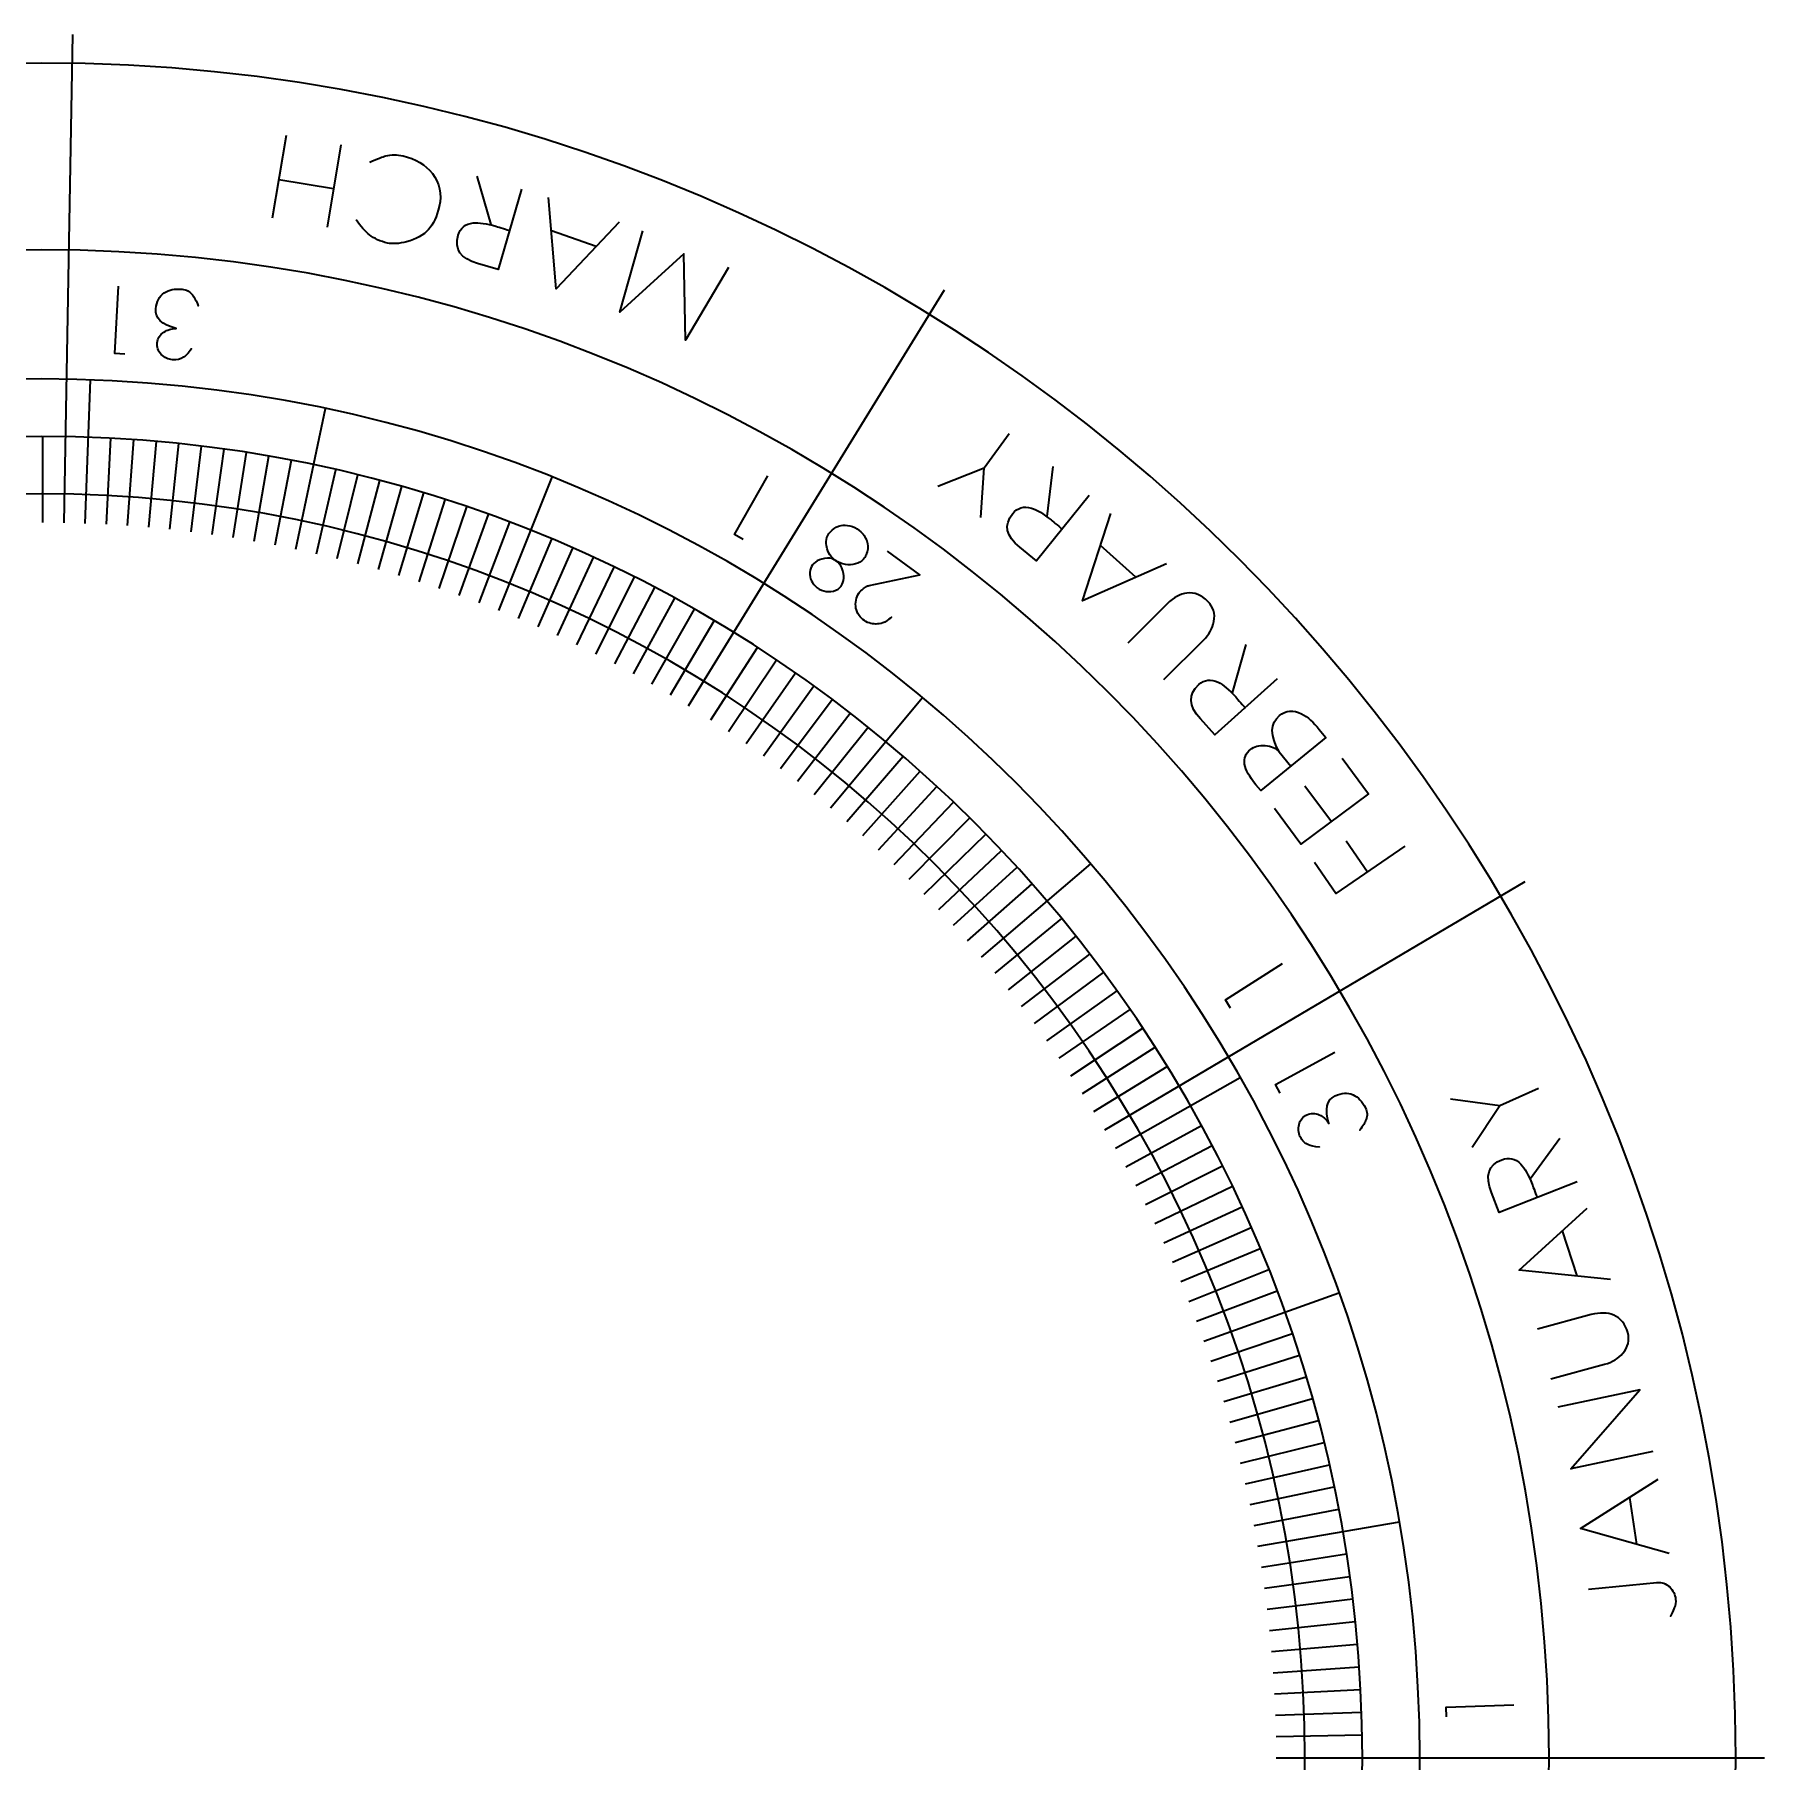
# Model space of a CAD drawing. Header units: inches. Extents: x 1 to 7, y 1 to 7.
# Drawn here: x 3.988 to 7, y 3.994 to 6.999 of the extents above; entities that cross this region are included whole.
import ezdxf

# ---------------------------------------------------------------- set-up
doc = ezdxf.new("R2010")
doc.units = ezdxf.units.IN
doc.header["$MEASUREMENT"] = 0
doc.layers.add('Layer 1', color=7, linetype='Continuous')

# ---------------------------------------------------------------- blocks, each defined once
blk = doc.blocks.new('block 4')
at = {"layer": 'Layer 1', "color": 1, "lineweight": 35, "true_color": 0xff0000}
blk.add_lwpolyline([(6.4465, 4.0709), (6.4459, 4.0881), (6.5635, 4.0922)], dxfattribs=at)
blk = doc.blocks.new('block 3')
at = {"layer": 'Layer 1'}
blk.add_blockref('block 4', (0, 0), dxfattribs=at)
blk = doc.blocks.new('block 6')
at = {"layer": 'Layer 1', "color": 1, "lineweight": 35, "true_color": 0xff0000}
blk.add_lwpolyline([(6.157, 5.1567), (6.1487, 5.1718), (6.2521, 5.2281)], dxfattribs=at)
blk = doc.blocks.new('block 5')
at = {"layer": 'Layer 1'}
blk.add_blockref('block 6', (0, 0), dxfattribs=at)
blk = doc.blocks.new('block 8')
at = {"layer": 'Layer 1', "color": 1, "lineweight": 35, "true_color": 0xff0000}
blk.add_open_spline([(6.2255, 5.0627), (6.2255, 5.0627), (6.2255, 5.0627), (6.2255, 5.0627), (6.2162, 5.0637), (6.2097, 5.065), (6.206, 5.0667), (6.206, 5.0667), (6.206, 5.0667), (6.206, 5.0667), (6.206, 5.0667), (6.206, 5.0667), (6.206, 5.0667), (6.2001, 5.0692), (6.1954, 5.0739), (6.192, 5.0807), (6.192, 5.0807), (6.192, 5.0807), (6.192, 5.0807), (6.192, 5.0807), (6.192, 5.0807), (6.192, 5.0807), (6.1886, 5.0877), (6.1879, 5.0949), (6.1899, 5.1024), (6.1899, 5.1024), (6.1899, 5.1024), (6.1899, 5.1024), (6.1899, 5.1024), (6.1899, 5.1024), (6.1899, 5.1024), (6.192, 5.1101), (6.1965, 5.1157), (6.2034, 5.1191), (6.2034, 5.1191), (6.2034, 5.1191), (6.2034, 5.1191), (6.2034, 5.1191), (6.2034, 5.1191), (6.2034, 5.1191), (6.2104, 5.1225), (6.2176, 5.1225), (6.2251, 5.119), (6.2251, 5.119), (6.2251, 5.119), (6.2251, 5.119), (6.2251, 5.119), (6.2251, 5.119), (6.2251, 5.119), (6.2316, 5.116), (6.2372, 5.1111), (6.2418, 5.1042), (6.2418, 5.1042), (6.2418, 5.1042), (6.2418, 5.1042), (6.2418, 5.1042), (6.2418, 5.1042), (6.2418, 5.1042), (6.2342, 5.1288), (6.2378, 5.1448), (6.2526, 5.1521), (6.2526, 5.1521), (6.2526, 5.1521), (6.2526, 5.1521), (6.2526, 5.1521), (6.2526, 5.1521), (6.2526, 5.1521), (6.2638, 5.1576), (6.2742, 5.1583), (6.2838, 5.154), (6.2838, 5.154), (6.2838, 5.154), (6.2838, 5.154), (6.2838, 5.154), (6.2838, 5.154), (6.2838, 5.154), (6.2927, 5.1501), (6.2999, 5.1424), (6.3055, 5.131), (6.3055, 5.131), (6.3055, 5.131), (6.3055, 5.131), (6.3055, 5.131), (6.3055, 5.131), (6.3055, 5.131), (6.3087, 5.1245), (6.3091, 5.1176), (6.3065, 5.1103), (6.3065, 5.1103), (6.3065, 5.1103), (6.3065, 5.1103), (6.3065, 5.1103), (6.3065, 5.1103), (6.3065, 5.1103), (6.3048, 5.1055), (6.3011, 5.0994), (6.2956, 5.0921), (6.2956, 5.0921), (6.2956, 5.0921), (6.2956, 5.0921)], degree=3, knots=[0, 0, 0, 0, 1, 1, 1, 2, 2, 2, 3, 3, 3, 4, 4, 4, 5, 5, 5, 6, 6, 6, 7, 7, 7, 8, 8, 8, 9, 9, 9, 10, 10, 10, 11, 11, 11, 12, 12, 12, 13, 13, 13, 14, 14, 14, 15, 15, 15, 16, 16, 16, 17, 17, 17, 18, 18, 18, 19, 19, 19, 20, 20, 20, 21, 21, 21, 22, 22, 22, 23, 23, 23, 24, 24, 24, 25, 25, 25, 26, 26, 26, 27, 27, 27, 28, 28, 28, 29, 29, 29, 30, 30, 30, 31, 31, 31, 32, 32, 32, 33, 33, 33, 33], dxfattribs=at)
blk = doc.blocks.new('block 7')
at = {"layer": 'Layer 1'}
blk.add_blockref('block 8', (0, 0), dxfattribs=at)
blk = doc.blocks.new('block 10')
at = {"layer": 'Layer 1', "color": 1, "lineweight": 35, "true_color": 0xff0000}
blk.add_lwpolyline([(6.0707, 5.3048), (6.0615, 5.3193), (6.1607, 5.3826)], dxfattribs=at)
blk = doc.blocks.new('block 9')
at = {"layer": 'Layer 1'}
blk.add_blockref('block 10', (0, 0), dxfattribs=at)
blk = doc.blocks.new('block 12')
at = {"layer": 'Layer 1', "color": 1, "lineweight": 35, "true_color": 0xff0000}
blk.add_open_spline([(5.3784, 6.0864), (5.3784, 6.0864), (5.3784, 6.0864), (5.3784, 6.0864), (5.3813, 6.0848), (5.3841, 6.0833), (5.3869, 6.0817), (5.3869, 6.0817), (5.3869, 6.0817), (5.3869, 6.0817), (5.3869, 6.0817), (5.3869, 6.0817), (5.3869, 6.0817), (5.3895, 6.0803), (5.3923, 6.0792), (5.3953, 6.0784), (5.3953, 6.0784), (5.3953, 6.0784), (5.3953, 6.0784), (5.3953, 6.0784), (5.3953, 6.0784), (5.3953, 6.0784), (5.4019, 6.0767), (5.4077, 6.0762), (5.4129, 6.0771), (5.4129, 6.0771), (5.4129, 6.0771), (5.4129, 6.0771), (5.4129, 6.0771), (5.4129, 6.0771), (5.4129, 6.0771), (5.4194, 6.0782), (5.4246, 6.0804), (5.4284, 6.0836), (5.4284, 6.0836), (5.4284, 6.0836), (5.4284, 6.0836), (5.4284, 6.0836), (5.4284, 6.0836), (5.4284, 6.0836), (5.4307, 6.0855), (5.4325, 6.0874), (5.4338, 6.0894), (5.4338, 6.0894), (5.4338, 6.0894), (5.4338, 6.0894), (5.4338, 6.0894), (5.4338, 6.0894), (5.4338, 6.0894), (5.4354, 6.0918), (5.4367, 6.095), (5.4379, 6.0989), (5.4379, 6.0989), (5.4379, 6.0989), (5.4379, 6.0989), (5.4379, 6.0989), (5.4379, 6.0989), (5.4379, 6.0989), (5.4397, 6.1055), (5.4395, 6.112), (5.4373, 6.1185), (5.4373, 6.1185), (5.4373, 6.1185), (5.4373, 6.1185), (5.4373, 6.1185), (5.4373, 6.1185), (5.4373, 6.1185), (5.4351, 6.1249), (5.4307, 6.1308), (5.4242, 6.1361), (5.4242, 6.1361), (5.4242, 6.1361), (5.4242, 6.1361), (5.4242, 6.1361), (5.4242, 6.1361), (5.4242, 6.1361), (5.419, 6.1402), (5.4136, 6.143), (5.4079, 6.1444), (5.4079, 6.1444), (5.4079, 6.1444), (5.4079, 6.1444), (5.4079, 6.1444), (5.4079, 6.1444), (5.4079, 6.1444), (5.4023, 6.1458), (5.3971, 6.146), (5.3925, 6.145), (5.3925, 6.145), (5.3925, 6.145), (5.3925, 6.145), (5.3925, 6.145), (5.3925, 6.145), (5.3925, 6.145), (5.3865, 6.1438), (5.3812, 6.1411), (5.3768, 6.1371), (5.3768, 6.1371), (5.3768, 6.1371), (5.3768, 6.1371), (5.3768, 6.1371), (5.3768, 6.1371), (5.3768, 6.1371), (5.3724, 6.1331), (5.3695, 6.1287), (5.3679, 6.1238), (5.3679, 6.1238), (5.3679, 6.1238), (5.3679, 6.1238), (5.3679, 6.1238), (5.3679, 6.1238), (5.3679, 6.1238), (5.3667, 6.1197), (5.3663, 6.1151), (5.3669, 6.1101), (5.3669, 6.1101), (5.3669, 6.1101), (5.3669, 6.1101), (5.3669, 6.1101), (5.3669, 6.1101), (5.3669, 6.1101), (5.3673, 6.1065), (5.3686, 6.1022), (5.371, 6.097), (5.371, 6.097), (5.371, 6.097), (5.371, 6.097), (5.371, 6.097), (5.371, 6.097), (5.371, 6.097), (5.3728, 6.093), (5.3767, 6.0888), (5.3827, 6.0842), (5.3827, 6.0842), (5.3827, 6.0842), (5.3827, 6.0842), (5.3827, 6.0842), (5.3827, 6.0842), (5.3827, 6.0842), (5.3885, 6.0799), (5.3923, 6.0757), (5.3939, 6.0714), (5.3939, 6.0714), (5.3939, 6.0714), (5.3939, 6.0714), (5.3939, 6.0714), (5.3939, 6.0714), (5.3939, 6.0714), (5.3966, 6.0643), (5.3977, 6.0582), (5.397, 6.0532), (5.397, 6.0532), (5.397, 6.0532), (5.397, 6.0532), (5.397, 6.0532), (5.397, 6.0532), (5.397, 6.0532), (5.3964, 6.0477), (5.3951, 6.0435), (5.3932, 6.0406), (5.3932, 6.0406), (5.3932, 6.0406), (5.3932, 6.0406), (5.3932, 6.0406), (5.3932, 6.0406), (5.3932, 6.0406), (5.3923, 6.0393), (5.3914, 6.0381), (5.3903, 6.037), (5.3903, 6.037), (5.3903, 6.037), (5.3903, 6.037), (5.3903, 6.037), (5.3903, 6.037), (5.3903, 6.037), (5.3864, 6.0331), (5.3811, 6.0307), (5.3744, 6.03), (5.3744, 6.03), (5.3744, 6.03), (5.3744, 6.03), (5.3744, 6.03), (5.3744, 6.03), (5.3744, 6.03), (5.3693, 6.0294), (5.364, 6.0302), (5.3585, 6.0325), (5.3585, 6.0325), (5.3585, 6.0325), (5.3585, 6.0325), (5.3585, 6.0325), (5.3585, 6.0325), (5.3585, 6.0325), (5.3529, 6.0348), (5.3484, 6.038), (5.345, 6.0423), (5.345, 6.0423), (5.345, 6.0423), (5.345, 6.0423), (5.345, 6.0423), (5.345, 6.0423), (5.345, 6.0423), (5.3415, 6.0465), (5.3394, 6.0509), (5.3385, 6.0554), (5.3385, 6.0554), (5.3385, 6.0554), (5.3385, 6.0554), (5.3385, 6.0554), (5.3385, 6.0554), (5.3385, 6.0554), (5.3375, 6.0608), (5.3379, 6.0658), (5.3397, 6.0706), (5.3397, 6.0706), (5.3397, 6.0706), (5.3397, 6.0706), (5.3397, 6.0706), (5.3397, 6.0706), (5.3397, 6.0706), (5.3414, 6.0748), (5.344, 6.0783), (5.3477, 6.0813), (5.3477, 6.0813), (5.3477, 6.0813), (5.3477, 6.0813), (5.3477, 6.0813), (5.3477, 6.0813), (5.3477, 6.0813), (5.3516, 6.0844), (5.3569, 6.0865), (5.3638, 6.0874), (5.3638, 6.0874), (5.3638, 6.0874), (5.3638, 6.0874), (5.3638, 6.0874), (5.3638, 6.0874), (5.3638, 6.0874), (5.3707, 6.0883), (5.3755, 6.088), (5.3784, 6.0864)], degree=3, knots=[0, 0, 0, 0, 1, 1, 1, 2, 2, 2, 3, 3, 3, 4, 4, 4, 5, 5, 5, 6, 6, 6, 7, 7, 7, 8, 8, 8, 9, 9, 9, 10, 10, 10, 11, 11, 11, 12, 12, 12, 13, 13, 13, 14, 14, 14, 15, 15, 15, 16, 16, 16, 17, 17, 17, 18, 18, 18, 19, 19, 19, 20, 20, 20, 21, 21, 21, 22, 22, 22, 23, 23, 23, 24, 24, 24, 25, 25, 25, 26, 26, 26, 27, 27, 27, 28, 28, 28, 29, 29, 29, 30, 30, 30, 31, 31, 31, 32, 32, 32, 33, 33, 33, 34, 34, 34, 35, 35, 35, 36, 36, 36, 37, 37, 37, 38, 38, 38, 39, 39, 39, 40, 40, 40, 41, 41, 41, 42, 42, 42, 43, 43, 43, 44, 44, 44, 45, 45, 45, 46, 46, 46, 47, 47, 47, 48, 48, 48, 49, 49, 49, 50, 50, 50, 51, 51, 51, 52, 52, 52, 53, 53, 53, 54, 54, 54, 55, 55, 55, 56, 56, 56, 57, 57, 57, 58, 58, 58, 59, 59, 59, 60, 60, 60, 61, 61, 61, 62, 62, 62, 63, 63, 63, 64, 64, 64, 65, 65, 65, 66, 66, 66, 67, 67, 67, 68, 68, 68, 69, 69, 69, 70, 70, 70, 71, 71, 71, 72, 72, 72, 73, 73, 73, 74, 74, 74, 75, 75, 75, 76, 76, 76, 77, 77, 77, 78, 78, 78, 79, 79, 79, 80, 80, 80, 80], dxfattribs=at)
blk = doc.blocks.new('block 11')
at = {"layer": 'Layer 1'}
blk.add_blockref('block 12', (0, 0), dxfattribs=at)
blk = doc.blocks.new('block 14')
at = {"layer": 'Layer 1', "color": 1, "lineweight": 35, "true_color": 0xff0000}
blk.add_open_spline([(5.4804, 5.9854), (5.4804, 5.9854), (5.4804, 5.9854), (5.4804, 5.9854), (5.4782, 5.9834), (5.4742, 5.9806), (5.4686, 5.9769), (5.4686, 5.9769), (5.4686, 5.9769), (5.4686, 5.9769), (5.4686, 5.9769), (5.4686, 5.9769), (5.4686, 5.9769), (5.4643, 5.975), (5.46, 5.9739), (5.4556, 5.9735), (5.4556, 5.9735), (5.4556, 5.9735), (5.4556, 5.9735), (5.4556, 5.9735), (5.4556, 5.9735), (5.4556, 5.9735), (5.4518, 5.9732), (5.448, 5.9735), (5.4441, 5.9745), (5.4441, 5.9745), (5.4441, 5.9745), (5.4441, 5.9745), (5.4441, 5.9745), (5.4441, 5.9745), (5.4441, 5.9745), (5.4401, 5.9754), (5.4365, 5.977), (5.4331, 5.9793), (5.4331, 5.9793), (5.4331, 5.9793), (5.4331, 5.9793), (5.4331, 5.9793), (5.4331, 5.9793), (5.4331, 5.9793), (5.4293, 5.9817), (5.4262, 5.9848), (5.4237, 5.9885), (5.4237, 5.9885), (5.4237, 5.9885), (5.4237, 5.9885), (5.4237, 5.9885), (5.4237, 5.9885), (5.4237, 5.9885), (5.421, 5.9925), (5.4192, 5.9967), (5.4183, 6.0013), (5.4183, 6.0013), (5.4183, 6.0013), (5.4183, 6.0013), (5.4183, 6.0013), (5.4183, 6.0013), (5.4183, 6.0013), (5.4176, 6.0056), (5.4176, 6.0102), (5.4185, 6.0149), (5.4185, 6.0149), (5.4185, 6.0149), (5.4185, 6.0149), (5.4185, 6.0149), (5.4185, 6.0149), (5.4185, 6.0149), (5.4194, 6.0197), (5.421, 6.0237), (5.4231, 6.0269), (5.4231, 6.0269), (5.4231, 6.0269), (5.4231, 6.0269), (5.4231, 6.0269), (5.4231, 6.0269), (5.4231, 6.0269), (5.425, 6.0297), (5.4279, 6.0325), (5.4316, 6.0353), (5.4316, 6.0353), (5.4316, 6.0353), (5.4316, 6.0353), (5.4316, 6.0353), (5.4316, 6.0353), (5.4316, 6.0353), (5.4342, 6.0372), (5.4357, 6.0382), (5.4361, 6.0385), (5.4361, 6.0385), (5.4361, 6.0385), (5.4361, 6.0385), (5.4361, 6.0385), (5.4361, 6.0385), (5.4361, 6.0385), (5.4376, 6.0395), (5.4393, 6.0402), (5.4411, 6.0405), (5.4411, 6.0405), (5.4411, 6.0405), (5.4411, 6.0405), (5.4411, 6.0405), (5.5298, 6.0593), (5.5298, 6.0593), (5.5298, 6.0593), (5.4731, 6.1004), (5.4731, 6.1004)], degree=3, knots=[0, 0, 0, 0, 1, 1, 1, 2, 2, 2, 3, 3, 3, 4, 4, 4, 5, 5, 5, 6, 6, 6, 7, 7, 7, 8, 8, 8, 9, 9, 9, 10, 10, 10, 11, 11, 11, 12, 12, 12, 13, 13, 13, 14, 14, 14, 15, 15, 15, 16, 16, 16, 17, 17, 17, 18, 18, 18, 19, 19, 19, 20, 20, 20, 21, 21, 21, 22, 22, 22, 23, 23, 23, 24, 24, 24, 25, 25, 25, 26, 26, 26, 27, 27, 27, 28, 28, 28, 29, 29, 29, 30, 30, 30, 31, 31, 31, 32, 32, 32, 33, 33, 33, 34, 34, 34, 35, 35, 35, 35], dxfattribs=at)
blk = doc.blocks.new('block 13')
at = {"layer": 'Layer 1'}
blk.add_blockref('block 14', (0, 0), dxfattribs=at)
blk = doc.blocks.new('block 16')
at = {"layer": 'Layer 1', "color": 1, "lineweight": 35, "true_color": 0xff0000}
blk.add_lwpolyline([(5.2218, 6.1208), (5.2069, 6.1292), (5.265, 6.2316)], dxfattribs=at)
blk = doc.blocks.new('block 15')
at = {"layer": 'Layer 1'}
blk.add_blockref('block 16', (0, 0), dxfattribs=at)
blk = doc.blocks.new('block 18')
at = {"layer": 'Layer 1', "color": 1, "lineweight": 35, "true_color": 0xff0000}
blk.add_lwpolyline([(4.1454, 6.4432), (4.1282, 6.4441), (4.1345, 6.5617)], dxfattribs=at)
blk = doc.blocks.new('block 17')
at = {"layer": 'Layer 1'}
blk.add_blockref('block 18', (0, 0), dxfattribs=at)
blk = doc.blocks.new('block 20')
at = {"layer": 'Layer 1', "color": 1, "lineweight": 35, "true_color": 0xff0000}
blk.add_open_spline([(4.2613, 6.4523), (4.2613, 6.4523), (4.2613, 6.4523), (4.2613, 6.4523), (4.2556, 6.445), (4.2511, 6.4401), (4.2477, 6.4378), (4.2477, 6.4378), (4.2477, 6.4378), (4.2477, 6.4378), (4.2477, 6.4378), (4.2477, 6.4378), (4.2477, 6.4378), (4.2425, 6.4341), (4.2361, 6.4326), (4.2285, 6.4333), (4.2285, 6.4333), (4.2285, 6.4333), (4.2285, 6.4333), (4.2285, 6.4333), (4.2285, 6.4333), (4.2285, 6.4333), (4.2207, 6.434), (4.2142, 6.4372), (4.2089, 6.4428), (4.2089, 6.4428), (4.2089, 6.4428), (4.2089, 6.4428), (4.2089, 6.4428), (4.2089, 6.4428), (4.2089, 6.4428), (4.2034, 6.4486), (4.201, 6.4554), (4.2018, 6.463), (4.2018, 6.463), (4.2018, 6.463), (4.2018, 6.463), (4.2018, 6.463), (4.2018, 6.463), (4.2018, 6.463), (4.2025, 6.4708), (4.2063, 6.4769), (4.2131, 6.4815), (4.2131, 6.4815), (4.2131, 6.4815), (4.2131, 6.4815), (4.2131, 6.4815), (4.2131, 6.4815), (4.2131, 6.4815), (4.2191, 6.4855), (4.2263, 6.4877), (4.2346, 6.488), (4.2346, 6.488), (4.2346, 6.488), (4.2346, 6.488), (4.2346, 6.488), (4.2346, 6.488), (4.2346, 6.488), (4.2096, 6.4944), (4.1979, 6.5059), (4.1994, 6.5222), (4.1994, 6.5222), (4.1994, 6.5222), (4.1994, 6.5222), (4.1994, 6.5222), (4.1994, 6.5222), (4.1994, 6.5222), (4.2006, 6.5347), (4.2055, 6.5439), (4.2141, 6.5498), (4.2141, 6.5498), (4.2141, 6.5498), (4.2141, 6.5498), (4.2141, 6.5498), (4.2141, 6.5498), (4.2141, 6.5498), (4.2222, 6.5553), (4.2325, 6.5575), (4.2451, 6.5563), (4.2451, 6.5563), (4.2451, 6.5563), (4.2451, 6.5563), (4.2451, 6.5563), (4.2451, 6.5563), (4.2451, 6.5563), (4.2523, 6.5556), (4.2584, 6.5523), (4.2632, 6.5463), (4.2632, 6.5463), (4.2632, 6.5463), (4.2632, 6.5463), (4.2632, 6.5463), (4.2632, 6.5463), (4.2632, 6.5463), (4.2664, 6.5423), (4.2697, 6.536), (4.2731, 6.5275), (4.2731, 6.5275), (4.2731, 6.5275), (4.2731, 6.5275)], degree=3, knots=[0, 0, 0, 0, 1, 1, 1, 2, 2, 2, 3, 3, 3, 4, 4, 4, 5, 5, 5, 6, 6, 6, 7, 7, 7, 8, 8, 8, 9, 9, 9, 10, 10, 10, 11, 11, 11, 12, 12, 12, 13, 13, 13, 14, 14, 14, 15, 15, 15, 16, 16, 16, 17, 17, 17, 18, 18, 18, 19, 19, 19, 20, 20, 20, 21, 21, 21, 22, 22, 22, 23, 23, 23, 24, 24, 24, 25, 25, 25, 26, 26, 26, 27, 27, 27, 28, 28, 28, 29, 29, 29, 30, 30, 30, 31, 31, 31, 32, 32, 32, 33, 33, 33, 33], dxfattribs=at)
blk = doc.blocks.new('block 19')
at = {"layer": 'Layer 1'}
blk.add_blockref('block 20', (0, 0), dxfattribs=at)
blk = doc.blocks.new('block 76')
at = {"layer": 'Layer 1', "color": 1, "lineweight": 35, "true_color": 0xff0000}
blk.add_open_spline([(6.6936, 4.2934), (6.6936, 4.2934), (6.8127, 4.3051), (6.8127, 4.3051), (6.8127, 4.3051), (6.8127, 4.3051), (6.8127, 4.3051), (6.8213, 4.306), (6.8287, 4.3033), (6.8351, 4.2972), (6.8351, 4.2972), (6.8351, 4.2972), (6.8351, 4.2972), (6.8351, 4.2972), (6.8351, 4.2972), (6.8351, 4.2972), (6.8411, 4.2914), (6.8445, 4.2843), (6.8454, 4.2758), (6.8454, 4.2758), (6.8454, 4.2758), (6.8454, 4.2758), (6.8454, 4.2758), (6.8454, 4.2758), (6.8454, 4.2758), (6.8459, 4.271), (6.8451, 4.266), (6.8431, 4.2606), (6.8431, 4.2606), (6.8431, 4.2606), (6.8431, 4.2606), (6.8431, 4.2606), (6.8431, 4.2606), (6.8431, 4.2606), (6.8427, 4.2595), (6.8405, 4.2549), (6.8366, 4.2465), (6.8366, 4.2465), (6.8366, 4.2465), (6.8366, 4.2465)], degree=3, knots=[0, 0, 0, 0, 1, 1, 1, 2, 2, 2, 3, 3, 3, 4, 4, 4, 5, 5, 5, 6, 6, 6, 7, 7, 7, 8, 8, 8, 9, 9, 9, 10, 10, 10, 11, 11, 11, 12, 12, 12, 13, 13, 13, 13], dxfattribs=at)
blk = doc.blocks.new('block 75')
at = {"layer": 'Layer 1'}
blk.add_blockref('block 76', (0, 0), dxfattribs=at)
blk = doc.blocks.new('block 78')
at = {"layer": 'Layer 1', "color": 1, "lineweight": 35, "true_color": 0xff0000}
for points in [[(6.834, 4.3557), (6.6801, 4.3988), (6.8148, 4.4847)], [(6.7777, 4.3718), (6.7657, 4.4532)]]:
    blk.add_lwpolyline(points, dxfattribs=at)
blk = doc.blocks.new('block 77')
at = {"layer": 'Layer 1'}
blk.add_blockref('block 78', (0, 0), dxfattribs=at)
blk = doc.blocks.new('block 80')
at = {"layer": 'Layer 1', "color": 1, "lineweight": 35, "true_color": 0xff0000}
blk.add_lwpolyline([(6.8058, 4.5331), (6.6631, 4.5031), (6.7833, 4.6403), (6.6406, 4.6104)], dxfattribs=at)
blk = doc.blocks.new('block 79')
at = {"layer": 'Layer 1'}
blk.add_blockref('block 80', (0, 0), dxfattribs=at)
blk = doc.blocks.new('block 82')
at = {"layer": 'Layer 1', "color": 1, "lineweight": 35, "true_color": 0xff0000}
blk.add_open_spline([(6.6282, 4.6598), (6.6282, 4.6598), (6.7217, 4.6849), (6.7217, 4.6849), (6.7217, 4.6849), (6.7217, 4.6849), (6.7217, 4.6849), (6.7352, 4.6886), (6.746, 4.695), (6.7538, 4.7042), (6.7538, 4.7042), (6.7538, 4.7042), (6.7538, 4.7042), (6.7538, 4.7042), (6.7538, 4.7042), (6.7538, 4.7042), (6.7629, 4.7148), (6.7656, 4.7267), (6.7621, 4.7399), (6.7621, 4.7399), (6.7621, 4.7399), (6.7621, 4.7399), (6.7621, 4.7399), (6.7621, 4.7399), (6.7621, 4.7399), (6.758, 4.755), (6.7499, 4.7651), (6.7377, 4.7704), (6.7377, 4.7704), (6.7377, 4.7704), (6.7377, 4.7704), (6.7377, 4.7704), (6.7377, 4.7704), (6.7377, 4.7704), (6.7267, 4.775), (6.7136, 4.7753), (6.6985, 4.7713), (6.6985, 4.7713), (6.6985, 4.7713), (6.6985, 4.7713), (6.6985, 4.7713), (6.605, 4.7462), (6.605, 4.7462)], degree=3, knots=[0, 0, 0, 0, 1, 1, 1, 2, 2, 2, 3, 3, 3, 4, 4, 4, 5, 5, 5, 6, 6, 6, 7, 7, 7, 8, 8, 8, 9, 9, 9, 10, 10, 10, 11, 11, 11, 12, 12, 12, 13, 13, 13, 14, 14, 14, 14], dxfattribs=at)
blk = doc.blocks.new('block 81')
at = {"layer": 'Layer 1'}
blk.add_blockref('block 82', (0, 0), dxfattribs=at)
blk = doc.blocks.new('block 84')
at = {"layer": 'Layer 1', "color": 1, "lineweight": 35, "true_color": 0xff0000}
for points in [[(6.7322, 4.8325), (6.5732, 4.8488), (6.6913, 4.9564)], [(6.674, 4.8388), (6.6483, 4.917)]]:
    blk.add_lwpolyline(points, dxfattribs=at)
blk = doc.blocks.new('block 83')
at = {"layer": 'Layer 1'}
blk.add_blockref('block 84', (0, 0), dxfattribs=at)
blk = doc.blocks.new('block 86')
at = {"layer": 'Layer 1', "color": 1, "lineweight": 35, "true_color": 0xff0000}
blk.add_lwpolyline([(6.6441, 5.0778), (6.5923, 5.0073)], dxfattribs=at)
blk.add_open_spline([(6.674, 5.0023), (6.674, 5.0023), (6.5382, 4.9493), (6.5382, 4.9493), (6.5382, 4.9493), (6.5246, 4.9841), (6.5246, 4.9841), (6.5246, 4.9841), (6.5246, 4.9841), (6.5246, 4.9841), (6.5134, 5.0129), (6.5195, 5.0319), (6.5429, 5.041), (6.5429, 5.041), (6.5429, 5.041), (6.5429, 5.041), (6.5429, 5.041), (6.5429, 5.041), (6.5429, 5.041), (6.5553, 5.0459), (6.5663, 5.0433), (6.5759, 5.0332), (6.5759, 5.0332), (6.5759, 5.0332), (6.5759, 5.0332), (6.5759, 5.0332), (6.5759, 5.0332), (6.5759, 5.0332), (6.5827, 5.0261), (6.5893, 5.0144), (6.5956, 4.9983), (6.5956, 4.9983), (6.5956, 4.9983), (6.5956, 4.9983), (6.5956, 4.9983), (6.5956, 4.9983), (6.5956, 4.9983), (6.5968, 4.9952), (6.5983, 4.991), (6.6003, 4.9857), (6.6003, 4.9857), (6.6003, 4.9857), (6.6003, 4.9857), (6.6003, 4.9857), (6.6003, 4.9857), (6.6003, 4.9857), (6.6022, 4.9804), (6.6035, 4.9769), (6.6042, 4.975), (6.6042, 4.975), (6.6042, 4.975), (6.6042, 4.975)], degree=3, knots=[0, 0, 0, 0, 1, 1, 1, 2, 2, 2, 3, 3, 3, 4, 4, 4, 5, 5, 5, 6, 6, 6, 7, 7, 7, 8, 8, 8, 9, 9, 9, 10, 10, 10, 11, 11, 11, 12, 12, 12, 13, 13, 13, 14, 14, 14, 15, 15, 15, 16, 16, 16, 17, 17, 17, 17], dxfattribs=at)
blk = doc.blocks.new('block 85')
at = {"layer": 'Layer 1'}
blk.add_blockref('block 86', (0, 0), dxfattribs=at)
blk = doc.blocks.new('block 88')
at = {"layer": 'Layer 1', "color": 1, "lineweight": 35, "true_color": 0xff0000}
for points in [[(6.4912, 5.0626), (6.5392, 5.1351), (6.6068, 5.1654)], [(6.4535, 5.1471), (6.5392, 5.1351)]]:
    blk.add_lwpolyline(points, dxfattribs=at)
blk = doc.blocks.new('block 87')
at = {"layer": 'Layer 1'}
blk.add_blockref('block 88', (0, 0), dxfattribs=at)
blk = doc.blocks.new('block 90')
at = {"layer": 'Layer 1', "color": 1, "lineweight": 35, "true_color": 0xff0000}
for points in [[(6.3741, 5.5868), (6.2537, 5.5046), (6.2169, 5.5586)], [(6.2721, 5.5962), (6.3089, 5.5423)]]:
    blk.add_lwpolyline(points, dxfattribs=at)
blk = doc.blocks.new('block 89')
at = {"layer": 'Layer 1'}
blk.add_blockref('block 90', (0, 0), dxfattribs=at)
blk = doc.blocks.new('block 92')
at = {"layer": 'Layer 1', "color": 1, "lineweight": 35, "true_color": 0xff0000}
for points in [[(6.2646, 5.7399), (6.3108, 5.6778), (6.1931, 5.5903), (6.147, 5.6524)], [(6.1999, 5.6918), (6.2461, 5.6297)]]:
    blk.add_lwpolyline(points, dxfattribs=at)
blk = doc.blocks.new('block 91')
at = {"layer": 'Layer 1'}
blk.add_blockref('block 92', (0, 0), dxfattribs=at)
blk = doc.blocks.new('block 94')
at = {"layer": 'Layer 1', "color": 1, "lineweight": 35, "true_color": 0xff0000}
blk.add_open_spline([(6.1556, 5.7501), (6.1556, 5.7501), (6.1556, 5.7501), (6.1556, 5.7501), (6.139, 5.7792), (6.1391, 5.8005), (6.1557, 5.814), (6.1557, 5.814), (6.1557, 5.814), (6.1557, 5.814), (6.1557, 5.814), (6.1557, 5.814), (6.1557, 5.814), (6.1671, 5.8233), (6.1799, 5.8243), (6.1943, 5.817), (6.1943, 5.817), (6.1943, 5.817), (6.1943, 5.817), (6.1943, 5.817), (6.1943, 5.817), (6.1943, 5.817), (6.2047, 5.8117), (6.215, 5.8026), (6.2251, 5.7897), (6.2251, 5.7897), (6.2251, 5.7897), (6.2251, 5.7897), (6.2251, 5.7897), (6.2362, 5.7757), (6.2362, 5.7757), (6.2362, 5.7757), (6.1234, 5.6837), (6.1234, 5.6837), (6.1234, 5.6837), (6.1148, 5.6938), (6.1148, 5.6938), (6.1148, 5.6938), (6.1148, 5.6938), (6.1148, 5.6938), (6.0916, 5.721), (6.0884, 5.7414), (6.1052, 5.7551), (6.1052, 5.7551), (6.1052, 5.7551), (6.1052, 5.7551), (6.1052, 5.7551), (6.1052, 5.7551), (6.1052, 5.7551), (6.1118, 5.7605), (6.1203, 5.7628), (6.1308, 5.762), (6.1308, 5.762), (6.1308, 5.762), (6.1308, 5.762), (6.1308, 5.762), (6.1308, 5.762), (6.1308, 5.762), (6.1415, 5.7612), (6.1496, 5.7575), (6.1549, 5.7509), (6.1549, 5.7509), (6.1549, 5.7509), (6.1549, 5.7509), (6.1549, 5.7509), (6.1752, 5.7261), (6.1752, 5.7261)], degree=3, knots=[0, 0, 0, 0, 1, 1, 1, 2, 2, 2, 3, 3, 3, 4, 4, 4, 5, 5, 5, 6, 6, 6, 7, 7, 7, 8, 8, 8, 9, 9, 9, 10, 10, 10, 11, 11, 11, 12, 12, 12, 13, 13, 13, 14, 14, 14, 15, 15, 15, 16, 16, 16, 17, 17, 17, 18, 18, 18, 19, 19, 19, 20, 20, 20, 21, 21, 21, 22, 22, 22, 22], dxfattribs=at)
blk = doc.blocks.new('block 93')
at = {"layer": 'Layer 1'}
blk.add_blockref('block 94', (0, 0), dxfattribs=at)
blk = doc.blocks.new('block 96')
at = {"layer": 'Layer 1', "color": 1, "lineweight": 35, "true_color": 0xff0000}
blk.add_lwpolyline([(6.097, 5.9379), (6.0733, 5.8537)], dxfattribs=at)
blk.add_open_spline([(6.1516, 5.8778), (6.1516, 5.8778), (6.043, 5.7804), (6.043, 5.7804), (6.043, 5.7804), (6.018, 5.8082), (6.018, 5.8082), (6.018, 5.8082), (6.018, 5.8082), (6.018, 5.8082), (5.9974, 5.8312), (5.9964, 5.8511), (6.0152, 5.8679), (6.0152, 5.8679), (6.0152, 5.8679), (6.0152, 5.8679), (6.0152, 5.8679), (6.0152, 5.8679), (6.0152, 5.8679), (6.0251, 5.8768), (6.0363, 5.8782), (6.0488, 5.8722), (6.0488, 5.8722), (6.0488, 5.8722), (6.0488, 5.8722), (6.0488, 5.8722), (6.0488, 5.8722), (6.0488, 5.8722), (6.0577, 5.8679), (6.0679, 5.8593), (6.0795, 5.8465), (6.0795, 5.8465), (6.0795, 5.8465), (6.0795, 5.8465), (6.0795, 5.8465), (6.0795, 5.8465), (6.0795, 5.8465), (6.0817, 5.844), (6.0846, 5.8406), (6.0883, 5.8363), (6.0883, 5.8363), (6.0883, 5.8363), (6.0883, 5.8363), (6.0883, 5.8363), (6.0883, 5.8363), (6.0883, 5.8363), (6.092, 5.832), (6.0944, 5.8291), (6.0958, 5.8277), (6.0958, 5.8277), (6.0958, 5.8277), (6.0958, 5.8277)], degree=3, knots=[0, 0, 0, 0, 1, 1, 1, 2, 2, 2, 3, 3, 3, 4, 4, 4, 5, 5, 5, 6, 6, 6, 7, 7, 7, 8, 8, 8, 9, 9, 9, 10, 10, 10, 11, 11, 11, 12, 12, 12, 13, 13, 13, 14, 14, 14, 15, 15, 15, 16, 16, 16, 17, 17, 17, 17], dxfattribs=at)
blk = doc.blocks.new('block 95')
at = {"layer": 'Layer 1'}
blk.add_blockref('block 96', (0, 0), dxfattribs=at)
blk = doc.blocks.new('block 98')
at = {"layer": 'Layer 1', "color": 1, "lineweight": 35, "true_color": 0xff0000}
blk.add_open_spline([(5.9545, 5.877), (5.9545, 5.877), (6.0232, 5.9451), (6.0232, 5.9451), (6.0232, 5.9451), (6.0232, 5.9451), (6.0232, 5.9451), (6.0331, 5.955), (6.0392, 5.9659), (6.0415, 5.9778), (6.0415, 5.9778), (6.0415, 5.9778), (6.0415, 5.9778), (6.0415, 5.9778), (6.0415, 5.9778), (6.0415, 5.9778), (6.0441, 5.9915), (6.0406, 6.0032), (6.0309, 6.0129), (6.0309, 6.0129), (6.0309, 6.0129), (6.0309, 6.0129), (6.0309, 6.0129), (6.0309, 6.0129), (6.0309, 6.0129), (6.02, 6.024), (6.0079, 6.0288), (5.9947, 6.0273), (5.9947, 6.0273), (5.9947, 6.0273), (5.9947, 6.0273), (5.9947, 6.0273), (5.9947, 6.0273), (5.9947, 6.0273), (5.9828, 6.0259), (5.9713, 6.0197), (5.9602, 6.0086), (5.9602, 6.0086), (5.9602, 6.0086), (5.9602, 6.0086), (5.9602, 6.0086), (5.8915, 5.9404), (5.8915, 5.9404)], degree=3, knots=[0, 0, 0, 0, 1, 1, 1, 2, 2, 2, 3, 3, 3, 4, 4, 4, 5, 5, 5, 6, 6, 6, 7, 7, 7, 8, 8, 8, 9, 9, 9, 10, 10, 10, 11, 11, 11, 12, 12, 12, 13, 13, 13, 14, 14, 14, 14], dxfattribs=at)
blk = doc.blocks.new('block 97')
at = {"layer": 'Layer 1'}
blk.add_blockref('block 98', (0, 0), dxfattribs=at)
blk = doc.blocks.new('block 100')
at = {"layer": 'Layer 1', "color": 1, "lineweight": 35, "true_color": 0xff0000}
for points in [[(5.959, 6.0785), (5.813, 6.0138), (5.8621, 6.1658)], [(5.9054, 6.0551), (5.8443, 6.1102)]]:
    blk.add_lwpolyline(points, dxfattribs=at)
blk = doc.blocks.new('block 99')
at = {"layer": 'Layer 1'}
blk.add_blockref('block 100', (0, 0), dxfattribs=at)
blk = doc.blocks.new('block 102')
at = {"layer": 'Layer 1', "color": 1, "lineweight": 35, "true_color": 0xff0000}
blk.add_lwpolyline([(5.7609, 6.2477), (5.7509, 6.1608)], dxfattribs=at)
blk.add_open_spline([(5.8243, 6.1971), (5.8243, 6.1971), (5.7327, 6.0836), (5.7327, 6.0836), (5.7327, 6.0836), (5.7036, 6.1071), (5.7036, 6.1071), (5.7036, 6.1071), (5.7036, 6.1071), (5.7036, 6.1071), (5.6795, 6.1265), (5.6754, 6.146), (5.6912, 6.1656), (5.6912, 6.1656), (5.6912, 6.1656), (5.6912, 6.1656), (5.6912, 6.1656), (5.6912, 6.1656), (5.6912, 6.1656), (5.6996, 6.176), (5.7105, 6.1791), (5.7238, 6.1752), (5.7238, 6.1752), (5.7238, 6.1752), (5.7238, 6.1752), (5.7238, 6.1752), (5.7238, 6.1752), (5.7238, 6.1752), (5.7332, 6.1724), (5.7447, 6.1655), (5.7581, 6.1547), (5.7581, 6.1547), (5.7581, 6.1547), (5.7581, 6.1547), (5.7581, 6.1547), (5.7581, 6.1547), (5.7581, 6.1547), (5.7607, 6.1526), (5.7642, 6.1497), (5.7685, 6.146), (5.7685, 6.146), (5.7685, 6.146), (5.7685, 6.146), (5.7685, 6.146), (5.7685, 6.146), (5.7685, 6.146), (5.7728, 6.1424), (5.7757, 6.14), (5.7772, 6.1387), (5.7772, 6.1387), (5.7772, 6.1387), (5.7772, 6.1387)], degree=3, knots=[0, 0, 0, 0, 1, 1, 1, 2, 2, 2, 3, 3, 3, 4, 4, 4, 5, 5, 5, 6, 6, 6, 7, 7, 7, 8, 8, 8, 9, 9, 9, 10, 10, 10, 11, 11, 11, 12, 12, 12, 13, 13, 13, 14, 14, 14, 15, 15, 15, 16, 16, 16, 17, 17, 17, 17], dxfattribs=at)
blk = doc.blocks.new('block 101')
at = {"layer": 'Layer 1'}
blk.add_blockref('block 102', (0, 0), dxfattribs=at)
blk = doc.blocks.new('block 104')
at = {"layer": 'Layer 1', "color": 1, "lineweight": 35, "true_color": 0xff0000}
for points in [[(5.6357, 6.1587), (5.6413, 6.2454), (5.685, 6.3053)], [(5.561, 6.2133), (5.6413, 6.2454)]]:
    blk.add_lwpolyline(points, dxfattribs=at)
blk = doc.blocks.new('block 103')
at = {"layer": 'Layer 1'}
blk.add_blockref('block 104', (0, 0), dxfattribs=at)
blk = doc.blocks.new('block 106')
at = {"layer": 'Layer 1', "color": 1, "lineweight": 35, "true_color": 0xff0000}
blk.add_lwpolyline([(5.1967, 6.5939), (5.1215, 6.4674), (5.1184, 6.6177), (5.0075, 6.5161), (5.047, 6.6578)], dxfattribs=at)
blk = doc.blocks.new('block 105')
at = {"layer": 'Layer 1'}
blk.add_blockref('block 106', (0, 0), dxfattribs=at)
blk = doc.blocks.new('block 108')
at = {"layer": 'Layer 1', "color": 1, "lineweight": 35, "true_color": 0xff0000}
for points in [[(5.0063, 6.673), (4.8965, 6.557), (4.8832, 6.7162)], [(4.9658, 6.6308), (4.8883, 6.6581)]]:
    blk.add_lwpolyline(points, dxfattribs=at)
blk = doc.blocks.new('block 107')
at = {"layer": 'Layer 1'}
blk.add_blockref('block 108', (0, 0), dxfattribs=at)
blk = doc.blocks.new('block 110')
at = {"layer": 'Layer 1', "color": 1, "lineweight": 35, "true_color": 0xff0000}
blk.add_lwpolyline([(4.7583, 6.7528), (4.7825, 6.6688)], dxfattribs=at)
blk.add_open_spline([(4.8363, 6.7305), (4.8363, 6.7305), (4.7955, 6.5905), (4.7955, 6.5905), (4.7955, 6.5905), (4.7596, 6.601), (4.7596, 6.601), (4.7596, 6.601), (4.7596, 6.601), (4.7596, 6.601), (4.7299, 6.6096), (4.7186, 6.626), (4.7257, 6.6502), (4.7257, 6.6502), (4.7257, 6.6502), (4.7257, 6.6502), (4.7257, 6.6502), (4.7257, 6.6502), (4.7257, 6.6502), (4.7294, 6.663), (4.7382, 6.6701), (4.752, 6.6716), (4.752, 6.6716), (4.752, 6.6716), (4.752, 6.6716), (4.752, 6.6716), (4.752, 6.6716), (4.752, 6.6716), (4.7618, 6.6726), (4.775, 6.6707), (4.7916, 6.6659), (4.7916, 6.6659), (4.7916, 6.6659), (4.7916, 6.6659), (4.7916, 6.6659), (4.7916, 6.6659), (4.7916, 6.6659), (4.7948, 6.665), (4.7991, 6.6637), (4.8045, 6.6619), (4.8045, 6.6619), (4.8045, 6.6619), (4.8045, 6.6619), (4.8045, 6.6619), (4.8045, 6.6619), (4.8045, 6.6619), (4.8098, 6.6602), (4.8135, 6.6591), (4.8153, 6.6585), (4.8153, 6.6585), (4.8153, 6.6585), (4.8153, 6.6585)], degree=3, knots=[0, 0, 0, 0, 1, 1, 1, 2, 2, 2, 3, 3, 3, 4, 4, 4, 5, 5, 5, 6, 6, 6, 7, 7, 7, 8, 8, 8, 9, 9, 9, 10, 10, 10, 11, 11, 11, 12, 12, 12, 13, 13, 13, 14, 14, 14, 15, 15, 15, 16, 16, 16, 17, 17, 17, 17], dxfattribs=at)
blk = doc.blocks.new('block 109')
at = {"layer": 'Layer 1'}
blk.add_blockref('block 110', (0, 0), dxfattribs=at)
blk = doc.blocks.new('block 112')
at = {"layer": 'Layer 1', "color": 1, "lineweight": 35, "true_color": 0xff0000}
blk.add_open_spline([(4.572, 6.7773), (4.572, 6.7773), (4.572, 6.7773), (4.572, 6.7773), (4.5854, 6.7834), (4.5947, 6.7871), (4.5998, 6.7884), (4.5998, 6.7884), (4.5998, 6.7884), (4.5998, 6.7884), (4.5998, 6.7884), (4.5998, 6.7884), (4.5998, 6.7884), (4.6093, 6.7908), (4.6193, 6.7908), (4.6298, 6.7884), (4.6298, 6.7884), (4.6298, 6.7884), (4.6298, 6.7884), (4.6298, 6.7884), (4.6298, 6.7884), (4.6298, 6.7884), (4.6518, 6.7833), (4.6688, 6.7731), (4.6808, 6.7578), (4.6808, 6.7578), (4.6808, 6.7578), (4.6808, 6.7578), (4.6808, 6.7578), (4.6808, 6.7578), (4.6808, 6.7578), (4.6938, 6.7412), (4.6977, 6.7221), (4.6927, 6.7003), (4.6927, 6.7003), (4.6927, 6.7003), (4.6927, 6.7003), (4.6927, 6.7003), (4.6927, 6.7003), (4.6927, 6.7003), (4.6887, 6.6829), (4.6826, 6.6695), (4.6742, 6.6602), (4.6742, 6.6602), (4.6742, 6.6602), (4.6742, 6.6602), (4.6742, 6.6602), (4.6742, 6.6602), (4.6742, 6.6602), (4.6655, 6.6504), (4.6528, 6.6433), (4.636, 6.6389), (4.636, 6.6389), (4.636, 6.6389), (4.636, 6.6389), (4.636, 6.6389), (4.636, 6.6389), (4.636, 6.6389), (4.6228, 6.6354), (4.6117, 6.6347), (4.6028, 6.6367), (4.6028, 6.6367), (4.6028, 6.6367), (4.6028, 6.6367), (4.6028, 6.6367), (4.6028, 6.6367), (4.6028, 6.6367), (4.5903, 6.6396), (4.5798, 6.6444), (4.5711, 6.651), (4.5711, 6.651), (4.5711, 6.651), (4.5711, 6.651), (4.5711, 6.651), (4.5711, 6.651), (4.5711, 6.651), (4.5635, 6.6569), (4.5558, 6.6655), (4.548, 6.6769), (4.548, 6.6769), (4.548, 6.6769), (4.548, 6.6769)], degree=3, knots=[0, 0, 0, 0, 1, 1, 1, 2, 2, 2, 3, 3, 3, 4, 4, 4, 5, 5, 5, 6, 6, 6, 7, 7, 7, 8, 8, 8, 9, 9, 9, 10, 10, 10, 11, 11, 11, 12, 12, 12, 13, 13, 13, 14, 14, 14, 15, 15, 15, 16, 16, 16, 17, 17, 17, 18, 18, 18, 19, 19, 19, 20, 20, 20, 21, 21, 21, 22, 22, 22, 23, 23, 23, 24, 24, 24, 25, 25, 25, 26, 26, 26, 27, 27, 27, 27], dxfattribs=at)
blk = doc.blocks.new('block 111')
at = {"layer": 'Layer 1'}
blk.add_blockref('block 112', (0, 0), dxfattribs=at)
blk = doc.blocks.new('block 114')
at = {"layer": 'Layer 1', "color": 1, "lineweight": 35, "true_color": 0xff0000}
for points in [[(4.4264, 6.8239), (4.4022, 6.68)], [(4.5216, 6.8078), (4.4974, 6.664)], [(4.5087, 6.7308), (4.4134, 6.7468)]]:
    blk.add_lwpolyline(points, dxfattribs=at)
blk = doc.blocks.new('block 113')
at = {"layer": 'Layer 1'}
blk.add_blockref('block 114', (0, 0), dxfattribs=at)
blk = doc.blocks.new('block 2')
at = {"layer": 'Layer 1', "color": 1, "lineweight": 35, "true_color": 0xff0000}
for points in [[(4.0395, 6.1496), (4.0551, 6.9995)], [(5.1268, 5.8311), (5.5723, 6.555)], [(4.0765, 6.1486), (4.0854, 6.3985)], [(4.4432, 6.1038), (4.4947, 6.3485)], [(4.0025, 6.15), (4.0027, 6.3)], [(4.1134, 6.147), (4.1213, 6.2968)], [(4.1503, 6.1447), (4.1608, 6.2944)], [(4.1872, 6.1418), (4.2003, 6.2913)], [(4.224, 6.1383), (4.2397, 6.2875)], [(4.2608, 6.1341), (4.279, 6.283)], [(4.2975, 6.1293), (4.3182, 6.2779)], [(4.334, 6.1239), (4.3573, 6.2721)], [(4.3705, 6.1178), (4.3964, 6.2656)], [(4.4069, 6.1111), (4.4353, 6.2584)], [(4.4793, 6.0959), (4.5127, 6.2421)], [(4.5153, 6.0873), (4.5512, 6.233)], [(4.5511, 6.0782), (4.5895, 6.2232)], [(4.5868, 6.0684), (4.6277, 6.2127)], [(4.7968, 5.9969), (4.8894, 6.2291)], [(4.6223, 6.058), (4.6657, 6.2016)], [(4.6576, 6.047), (4.7034, 6.1898)], [(4.6927, 6.0354), (4.741, 6.1774)], [(4.7276, 6.0231), (4.7784, 6.1643)], [(4.7623, 6.0103), (4.8155, 6.1506)], [(4.831, 5.9829), (4.889, 6.1213)], [(4.865, 5.9683), (4.9253, 6.1057)], [(4.8987, 5.9532), (4.9614, 6.0894)], [(4.9322, 5.9374), (4.9972, 6.0726)], [(4.9654, 5.9211), (5.0327, 6.0551)], [(4.9983, 5.9042), (5.0679, 6.037)], [(5.0309, 5.8867), (5.1028, 6.0184)], [(5.0632, 5.8687), (5.1374, 5.9991)], [(5.0952, 5.8502), (5.1716, 5.9792)], [(5.1657, 5.8066), (5.247, 5.9326)], [(5.1966, 5.7862), (5.2801, 5.9109)], [(5.2271, 5.7654), (5.3128, 5.8886)], [(5.2573, 5.744), (5.3451, 5.8657)], [(5.3743, 5.6534), (5.5341, 5.8457)], [(5.2872, 5.7221), (5.377, 5.8423)], [(5.3166, 5.6997), (5.4084, 5.8183)], [(5.3456, 5.6768), (5.4395, 5.7938)], [(5.4025, 5.6296), (5.5004, 5.7432)], [(5.4303, 5.6052), (5.5301, 5.7172)], [(5.4577, 5.5803), (5.5594, 5.6906)], [(5.4847, 5.555), (5.5883, 5.6635)], [(5.5112, 5.5293), (5.6167, 5.636)], [(5.5373, 5.503), (5.6446, 5.6079)], [(5.5629, 5.4764), (5.672, 5.5794)], [(5.5881, 5.4493), (5.6989, 5.5504)], [(5.637, 5.3938), (5.8274, 5.5559)], [(5.6128, 5.4217), (5.7253, 5.5209)], [(5.8515, 5.093), (6.5834, 5.5251)], [(5.6608, 5.3654), (5.7766, 5.4607)], [(5.684, 5.3367), (5.8015, 5.4299)], [(5.7067, 5.3075), (5.8258, 5.3987)], [(5.729, 5.2779), (5.8496, 5.3671)], [(5.7507, 5.248), (5.8729, 5.3351)], [(5.7719, 5.2177), (5.8955, 5.3027)], [(5.7926, 5.187), (5.9177, 5.2699)], [(5.8128, 5.156), (5.9392, 5.2367)], [(5.8324, 5.1247), (5.9602, 5.2031)], [(5.87, 5.061), (6.0874, 5.1843)], [(5.888, 5.0287), (6.0197, 5.1004)], [(5.9054, 4.996), (6.0383, 5.0655)], [(5.9222, 4.9631), (6.0563, 5.0303)], [(5.9385, 4.9299), (6.0737, 4.9948)], [(5.9542, 4.8964), (6.0906, 4.9589)], [(5.9693, 4.8627), (6.1067, 4.9228)], [(5.9839, 4.8287), (6.1223, 4.8865)], [(5.9979, 4.7944), (6.1372, 4.8498)], [(6.0112, 4.7599), (6.1515, 4.8129)], [(6.024, 4.7252), (6.2593, 4.8095)], [(6.0362, 4.6903), (6.1782, 4.7384)], [(6.0477, 4.6552), (6.1906, 4.7009)], [(6.0587, 4.6198), (6.2023, 4.6631)], [(6.0691, 4.5843), (6.2134, 4.6251)], [(6.0788, 4.5487), (6.2239, 4.5869)], [(6.0879, 4.5128), (6.2336, 4.5486)], [(6.0965, 4.4768), (6.2427, 4.5101)], [(6.1044, 4.4407), (6.2512, 4.4714)], [(6.1116, 4.4044), (6.2589, 4.4326)], [(6.1183, 4.368), (6.3646, 4.4108)], [(6.1243, 4.3315), (6.2725, 4.3547)], [(6.1297, 4.295), (6.2783, 4.3155)], [(6.1344, 4.2583), (6.2833, 4.2763)], [(6.1386, 4.2215), (6.2878, 4.237)], [(6.1421, 4.1847), (6.2915, 4.1976)], [(6.1449, 4.1478), (6.2946, 4.1581)], [(6.1471, 4.1109), (6.2969, 4.1186)], [(6.1487, 4.074), (6.2986, 4.0791)], [(6.1497, 4.037), (6.2997, 4.0396)], [(6.15, 4), (7, 4)]]:
    blk.add_lwpolyline(points, dxfattribs=at)
for points in [[(1.375, 4), (1.375, 5.4497), (2.5503, 6.625), (4, 6.625), (5.4497, 6.625), (6.625, 5.4497), (6.625, 4), (6.625, 2.5503), (5.4497, 1.375), (4, 1.375), (2.5503, 1.375), (1.375, 2.5503), (1.375, 4)], [(1.6, 4), (1.6, 5.3255), (2.6745, 6.4), (4, 6.4), (5.3255, 6.4), (6.4, 5.3255), (6.4, 4), (6.4, 2.6745), (5.3255, 1.6), (4, 1.6), (2.6745, 1.6), (1.6, 2.6745), (1.6, 4)], [(1.7, 4), (1.7, 5.2703), (2.7297, 6.3), (4, 6.3), (5.2703, 6.3), (6.3, 5.2703), (6.3, 4), (6.3, 2.7297), (5.2703, 1.7), (4, 1.7), (2.7297, 1.7), (1.7, 2.7297), (1.7, 4)]]:
    blk.add_open_spline(points, degree=3, knots=[0, 0, 0, 0, 1, 1, 1, 2, 2, 2, 3, 3, 3, 4, 4, 4, 4], dxfattribs=at)
at = {"layer": 'Layer 1'}
for name in ['block 113', 'block 111', 'block 109', 'block 107', 'block 105', 'block 17', 'block 19', 'block 103', 'block 101', 'block 15', 'block 11', 'block 99', 'block 13', 'block 97', 'block 95', 'block 93', 'block 91', 'block 89', 'block 9', 'block 5', 'block 7', 'block 87', 'block 85', 'block 83', 'block 81', 'block 79', 'block 77', 'block 75', 'block 3']:
    blk.add_blockref(name, (0, 0), dxfattribs=at)

msp = doc.modelspace()

# ---------------------------------------------------------------- linework, layer by layer
at = {"layer": 'Layer 1', "color": 7, "lineweight": 35, "true_color": 0xffffff}
for points in [[(1.05, 4), (1.05, 5.6292), (2.3708, 6.95), (4, 6.95), (5.6292, 6.95), (6.95, 5.6292), (6.95, 4), (6.95, 2.3708), (5.6292, 1.05), (4, 1.05), (2.3708, 1.05), (1.05, 2.3708), (1.05, 4)], [(1.8, 4), (1.8, 5.215), (2.785, 6.2), (4, 6.2), (5.215, 6.2), (6.2, 5.215), (6.2, 4), (6.2, 2.785), (5.215, 1.8), (4, 1.8), (2.785, 1.8), (1.8, 2.785), (1.8, 4)]]:
    msp.add_open_spline(points, degree=3, knots=[0, 0, 0, 0, 1, 1, 1, 2, 2, 2, 3, 3, 3, 4, 4, 4, 4], dxfattribs=at)

# ---------------------------------------------------------------- block references
at = {"layer": 'Layer 1'}
msp.add_blockref('block 2', (0, 0), dxfattribs=at)

doc.saveas('drawing.dxf')
